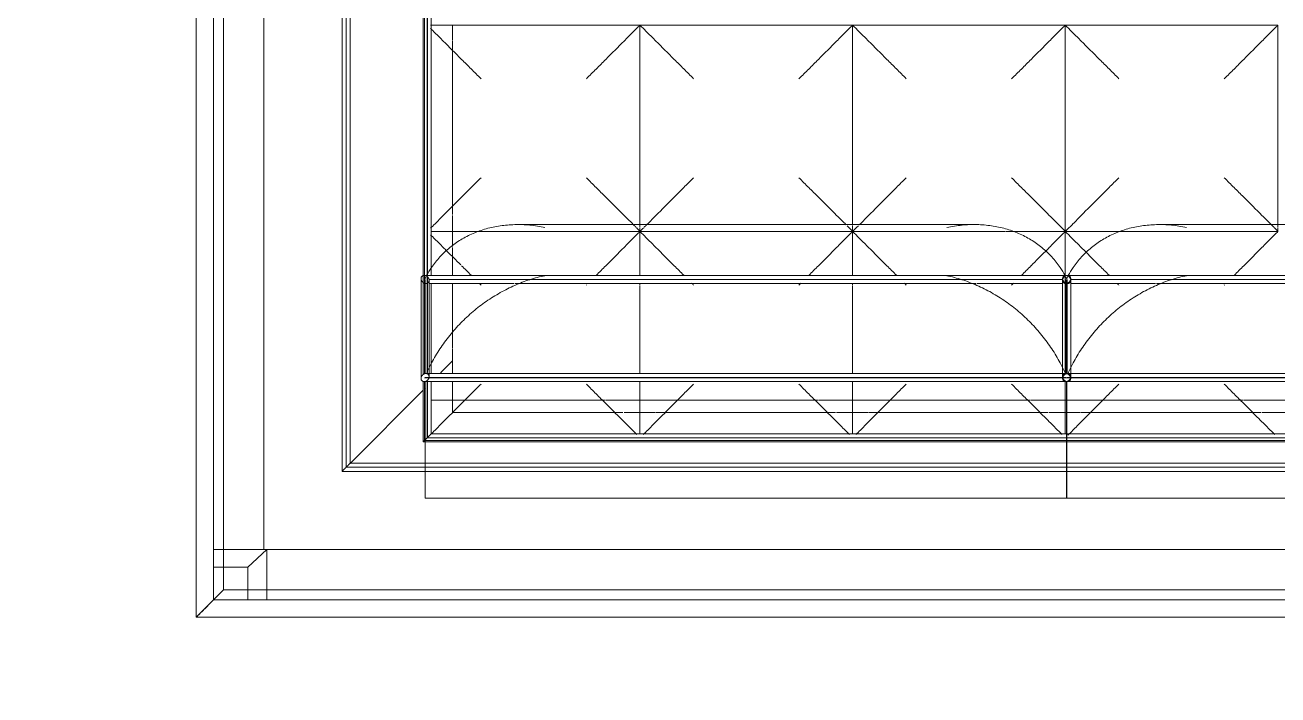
# Model space of a CAD drawing. Header units: inches. Extents: x -2349 to 1043, y -456 to 2193.
# Drawn here: x 715.22 to 763.83, y 285.7 to 311.69 of the extents above; entities that cross this region are included whole.
import ezdxf

# ---------------------------------------------------------------- set-up
doc = ezdxf.new("R2010")
doc.units = ezdxf.units.IN
doc.header["$MEASUREMENT"] = 0
doc.linetypes.add('Dash 1_16_', pattern=[0.125, 0.0625, -0.0625])
doc.layers.add('A-DETL', color=90, linetype='Continuous', lineweight=9)
doc.layers.add('I-FURN', color=30, linetype='Continuous', lineweight=9)

# ---------------------------------------------------------------- blocks, each defined once
blk = doc.blocks.new('REVIT_SLU235C - REVIT_SLU235C-8105035-7TH FLOOR POWER _ SIGNAL')
at = {"layer": 'I-FURN'}
for p, q in [((-46.219, 21.408), (-46.219, -17.98)), ((-45.159, -16.92), (-45.159, 21.408)), ((-45.159, 21.408), (-45.159, -16.92)), ((-40.558, 21.438), (-40.558, -12.319)), ((-40.401, 21.408), (-40.401, -12.162)), ((-45.541, -17.302), (-45.541, 21.003)), ((-40.243, -12.004), (-40.243, 21.378)), ((-37.415, 21.155), (-37.415, -4.725)), ((-37.363, 21.102), (-37.363, -4.95)), ((-37.259, 20.997), (-37.259, -4.721)), ((-37.25, -4.715), (-37.25, 20.989)), ((-37.1, -4.496), (-37.1, 20.84)), ((-45.541, 19.055), (-45.541, -15.353)), ((-43.593, -15.353), (-43.593, 19.055)), ((-43.593, 19.055), (-43.593, -15.353)), ((-37.25, -3.009), (-37.25, 4.992)), ((-37.121, 4.992), (-29, 4.992)), ((-36.274, 4.401), (-36.274, 4.992)), ((-36.274, 4.992), (-36.274, 4.401)), ((-29, 4.992), (-29, -2.747)), ((-29, -2.747), (-29, 4.992)), ((-29, 4.992), (-20.75, 4.992)), ((-20.75, 4.992), (-20.75, -2.747)), ((-20.75, -2.747), (-20.75, 4.992)), ((-20.75, 4.992), (-12.5, 4.992)), ((-12.5, 4.992), (-12.5, -3.009)), ((-12.5, -3.009), (-12.5, 4.992)), ((-12.5, 4.992), (-4.25, 4.992)), ((-4.25, 4.992), (-4.25, -2.747)), ((-36.274, -2.349), (-36.274, 4.372)), ((-36.274, 4.372), (-36.274, -2.349)), ((-36.274, -3.009), (-36.274, -2.389)), ((-36.274, -2.389), (-36.274, -3.009)), ((-16.038, -2.746), (-33.747, -2.746)), ((-29, -2.747), (-29, -2.833)), ((-29, -2.833), (-29, -2.747)), ((-29, -2.857), (-29, -3.009)), ((-29, -3.009), (-29, -2.857)), ((-20.75, -2.779), (-20.75, -3.009)), ((-20.75, -3.009), (-20.75, -2.779)), ((8.855, -2.746), (-8.855, -2.746)), ((-4.25, -2.747), (-4.25, -2.834)), ((-4.25, -2.857), (-4.25, -3.009)), ((-37.25, -4.715), (-37.25, -3.014)), ((-35.196, -3.009), (-37.109, -3.009)), ((-37.109, -3.014), (-35.207, -3.014)), ((-36.274, -3.6), (-36.274, -3.014)), ((-36.274, -3.014), (-36.274, -3.6)), ((-35.207, -3.014), (-29, -3.014)), ((-29, -3.009), (-35.196, -3.009)), ((-20.75, -3.009), (-29, -3.009)), ((-29, -3.014), (-29, -4.721)), ((-20.75, -3.014), (-29, -3.014)), ((-29, -3.014), (-29, -4.721)), ((-14.821, -3.009), (-20.75, -3.009)), ((-20.75, -4.726), (-20.75, -3.014)), ((-20.75, -3.014), (-14.821, -3.014)), ((-20.75, -4.726), (-20.75, -3.014)), ((-14.589, -3.009), (-14.794, -3.009)), ((-14.793, -3.014), (-14.578, -3.014)), ((-12.5, -3.009), (-14.589, -3.009)), ((-14.578, -3.014), (-12.5, -3.014)), ((-10.303, -3.009), (-12.5, -3.009)), ((-12.5, -4.72), (-12.5, -3.014)), ((-12.5, -3.014), (-10.314, -3.014)), ((-12.5, -3.014), (-12.5, -4.72)), ((-10.314, -3.014), (-4.25, -3.014)), ((-4.25, -3.009), (-10.303, -3.009)), ((-36.274, -4.721), (-36.274, -3.634)), ((-36.274, -3.634), (-36.274, -4.721)), ((-37.496, -4.842), (-37.496, -8.713)), ((-37.415, -4.725), (-37.415, -8.564)), ((-37.229, -4.718), (-37.371, -4.718)), ((-37.259, -4.758), (-37.259, -4.875)), ((-37.25, -4.875), (-37.25, -4.767)), ((-37.25, -4.875), (-37.25, -4.767)), ((-32.692, -4.718), (-37.229, -4.718)), ((-37.1, -4.721), (-37.1, -4.496)), ((-12.556, -4.718), (-32.686, -4.718)), ((-12.603, -4.842), (-12.603, -8.713)), ((-12.414, -4.718), (-12.556, -4.718)), ((-12.5, -4.875), (-12.5, -4.767)), ((-12.5, -4.767), (-12.5, -4.875)), ((-12.336, -4.718), (-12.478, -4.718)), ((-7.8, -4.718), (-12.336, -4.718)), ((-12.289, -8.713), (-12.289, -4.842)), ((12.336, -4.718), (-7.793, -4.718)), ((-37.363, -4.95), (-37.363, -8.535)), ((-37.356, -4.871), (-37.356, -8.533)), ((-37.338, -4.875), (-37.338, -8.527)), ((-37.338, -4.875), (-37.338, -8.165)), ((-37.259, -4.875), (-37.259, -8.5)), ((-37.25, -8.484), (-37.25, -4.875)), ((-37.25, -8.484), (-37.25, -4.875)), ((-37.186, -5.033), (-33.892, -5.033)), ((-12.6, -4.871), (-37.185, -4.871)), ((-12.6, -4.875), (-37.185, -4.875)), ((-37.181, -8.648), (-37.181, -4.908)), ((-37.1, -8.527), (-37.1, -5.025)), ((-36.274, -7.545), (-36.274, -5.024)), ((-36.274, -5.024), (-36.274, -7.545)), ((-33.856, -5.033), (-15.967, -5.033)), ((-29, -5.019), (-29, -5.083)), ((-29, -5.019), (-29, -5.083)), ((-29, -5.105), (-29, -8.527)), ((-29, -5.105), (-29, -8.527)), ((-20.75, -5.083), (-20.75, -5.025)), ((-20.75, -5.083), (-20.75, -5.025)), ((-20.75, -8.531), (-20.75, -5.105)), ((-20.75, -8.531), (-20.75, -5.105)), ((-15.929, -5.033), (-12.598, -5.033)), ((-12.604, -4.908), (-12.604, -8.648)), ((-12.5, -8.526), (-12.5, -4.875)), ((-12.5, -4.875), (-12.5, -8.526)), ((-12.464, -8.525), (-12.464, -4.871)), ((-12.447, -8.527), (-12.447, -4.875)), ((-12.447, -8.527), (-12.447, -4.875)), ((-12.446, -4.875), (-12.446, -8.527)), ((-12.446, -4.875), (-12.446, -8.527)), ((-12.429, -8.525), (-12.429, -4.871)), ((-12.293, -4.871), (-11.597, -4.871)), ((-12.293, -5.033), (-9, -5.033)), ((-11.597, -4.875), (-12.292, -4.875)), ((-12.288, -8.648), (-12.288, -4.908)), ((-11.593, -4.871), (12.293, -4.871)), ((12.292, -4.875), (-11.592, -4.875)), ((-8.963, -5.033), (8.926, -5.033)), ((-36.274, -8.268), (-36.274, -7.566)), ((-36.274, -7.566), (-36.274, -8.527)), ((-37.338, -8.165), (-37.338, -8.527)), ((-37.356, -8.685), (-12.599, -8.685)), ((-37.338, -8.681), (-12.599, -8.681)), ((-12.48, -8.523), (-37.305, -8.523)), ((-36.274, -8.522), (-36.274, -8.269)), ((-12.599, -8.681), (-12.462, -8.681)), ((-12.599, -8.685), (-12.429, -8.685)), ((-12.293, -8.685), (-12.464, -8.685)), ((-12.431, -8.681), (-12.294, -8.681)), ((12.413, -8.523), (-12.413, -8.523)), ((-12.294, -8.681), (12.294, -8.681)), ((12.293, -8.685), (-12.293, -8.685)), ((-40.249, -12.009), (-37.41, -9.171)), ((-37.415, -8.831), (-37.415, -9.799)), ((-37.371, -8.838), (-12.414, -8.838)), ((-37.363, -8.83), (-37.363, -10.112)), ((-37.338, -8.83), (-37.338, -13.366)), ((-37.338, -8.83), (-37.338, -9.56)), ((-37.259, -8.83), (-37.259, -9.078)), ((-37.259, -9.078), (-37.259, -9.16)), ((-37.259, -9.16), (-37.259, -11.022)), ((-37.25, -9.737), (-37.25, -8.83)), ((-37.25, -9.737), (-37.25, -8.83)), ((-37.1, -9.799), (-37.1, -8.83)), ((-36.274, -8.937), (-36.274, -8.83)), ((-36.274, -8.83), (-36.274, -9.737)), ((-36.274, -9.076), (-36.274, -8.939)), ((-36.274, -9.158), (-36.274, -9.078)), ((-36.274, -10.039), (-36.274, -9.16)), ((-29, -8.825), (-29, -9.737)), ((-29, -8.825), (-29, -9.737)), ((-20.75, -9.737), (-20.75, -8.831)), ((-20.75, -9.737), (-20.75, -8.831)), ((-12.5, -9.737), (-12.5, -8.831)), ((-12.5, -8.831), (-12.5, -9.737)), ((-12.478, -8.838), (12.478, -8.838)), ((-12.447, -9.56), (-12.447, -8.831)), ((-12.447, -8.831), (-12.447, -13.366)), ((-12.446, -8.831), (-12.446, -13.366)), ((-12.446, -8.831), (-12.446, -9.56)), ((-37.338, -9.623), (-37.338, -9.56)), ((-37.338, -9.56), (-37.327, -9.56)), ((-37.338, -11.267), (-37.338, -9.623)), ((-37.106, -9.56), (-36.289, -9.56)), ((-36.274, -9.56), (-35.937, -9.56)), ((-35.922, -9.56), (-30.349, -9.56)), ((-30.328, -9.56), (-27.687, -9.56)), ((-27.672, -9.56), (-22.099, -9.56)), ((-22.078, -9.56), (-19.437, -9.56)), ((-19.422, -9.56), (-13.849, -9.56)), ((-13.828, -9.56), (-12.447, -9.56)), ((-12.447, -9.56), (-12.447, -11.267)), ((-12.446, -11.267), (-12.446, -9.56)), ((-12.446, -9.56), (-11.187, -9.56)), ((-11.172, -9.56), (-5.599, -9.56)), ((-5.578, -9.56), (-2.937, -9.56)), ((-37.415, -9.799), (-37.415, -11.18)), ((-37.363, -10.112), (-37.363, -11.127)), ((-37.25, -11.015), (-37.25, -9.737)), ((-37.25, -11.015), (-37.25, -9.737)), ((-37.1, -10.865), (-37.1, -9.799)), ((-36.274, -9.737), (-36.274, -10.039)), ((-36.274, -10.039), (-29.662, -10.039)), ((-36.274, -10.039), (-29.662, -10.039)), ((-29.62, -10.039), (-28.41, -10.039)), ((-29.62, -10.039), (-28.41, -10.039)), ((-29, -9.737), (-29, -10.87)), ((-29, -9.737), (-29, -10.87)), ((-28.38, -10.039), (-21.412, -10.039)), ((-28.38, -10.039), (-21.412, -10.039)), ((-21.37, -10.039), (-20.16, -10.039)), ((-21.37, -10.039), (-20.16, -10.039)), ((-20.75, -10.87), (-20.75, -9.737)), ((-20.75, -10.87), (-20.75, -9.737)), ((-20.13, -10.039), (-13.162, -10.039)), ((-20.13, -10.039), (-13.162, -10.039)), ((-13.12, -10.039), (-12.447, -10.039)), ((-13.12, -10.039), (-12.447, -10.039)), ((-12.5, -10.87), (-12.5, -9.737)), ((-12.5, -9.737), (-12.5, -10.87)), ((-12.446, -10.039), (-11.91, -10.039)), ((-12.446, -10.039), (-11.91, -10.039)), ((-11.88, -10.039), (-4.912, -10.039)), ((-11.88, -10.039), (-4.912, -10.039)), ((-4.87, -10.039), (-3.66, -10.039)), ((-4.87, -10.039), (-3.66, -10.039)), ((-37.363, -11.127), (-37.327, -11.127)), ((-37.327, -11.127), (-12.447, -11.127)), ((-37.258, -11.023), (-12.447, -11.023)), ((-29, -11.015), (-37.25, -11.015)), ((-12.447, -11.015), (-37.25, -11.015)), ((-12.447, -10.865), (-37.1, -10.865)), ((-20.75, -11.015), (-29, -11.015)), ((-12.5, -11.015), (-20.75, -11.015)), ((-12.447, -11.015), (-12.5, -11.015)), ((12.446, -10.865), (-12.446, -10.865)), ((-4.25, -11.015), (-12.446, -11.015)), ((12.446, -11.015), (-12.446, -11.015)), ((-12.446, -11.023), (12.446, -11.023)), ((-12.446, -11.127), (12.446, -11.127)), ((-37.415, -11.18), (-37.338, -11.18)), ((-37.338, -12.009), (-37.338, -11.267)), ((-37.327, -11.18), (-12.447, -11.18)), ((-12.447, -11.267), (-12.447, -12.009)), ((-12.446, -11.18), (12.446, -11.18)), ((-12.446, -12.009), (-12.446, -11.267)), ((-37.338, -12.004), (-40.243, -12.004)), ((-12.447, -12.004), (-37.327, -12.004)), ((12.446, -12.004), (-12.446, -12.004)), ((-40.558, -12.319), (-37.338, -12.319)), ((-37.338, -12.162), (-40.401, -12.162)), ((-37.338, -13.366), (-37.338, -12.245)), ((-12.447, -12.162), (-37.327, -12.162)), ((-37.327, -12.319), (-12.447, -12.319)), ((-12.447, -12.245), (-12.447, -13.366)), ((12.446, -12.162), (-12.446, -12.162)), ((-12.446, -13.366), (-12.446, -12.245)), ((-12.446, -12.319), (12.446, -12.319)), ((-12.447, -13.366), (-37.338, -13.366)), ((12.446, -13.366), (-12.446, -13.366)), ((-45.541, -15.353), (-45.541, -16.036)), ((-45.187, -15.353), (-45.541, -15.353)), ((-43.593, -15.353), (-45.159, -15.353)), ((-43.473, -15.353), (-44.215, -16.036)), ((43.451, -15.353), (-43.593, -15.353)), ((-43.473, -15.353), (-43.593, -15.353)), ((-43.473, -16.92), (-43.473, -15.353)), ((-43.473, -15.353), (43.331, -15.353)), ((-45.541, -16.036), (-45.541, -17.302)), ((-45.541, -16.036), (-45.175, -16.036)), ((-45.159, -16.036), (-44.275, -16.036)), ((-44.275, -16.036), (-44.215, -16.036)), ((-44.215, -16.036), (-44.215, -16.92)), ((45.017, -16.92), (-45.159, -16.92)), ((-45.159, -16.92), (45.017, -16.92)), ((-44.215, -16.927), (-44.215, -17.273)), ((-43.473, -17.302), (-43.473, -16.932)), ((-45.541, -17.302), (-44.215, -17.302)), ((-45.541, -17.302), (45.4, -17.302)), ((-44.215, -17.302), (-43.473, -17.302)), ((-43.473, -17.302), (43.331, -17.302)), ((-46.219, -17.98), (46.077, -17.98))]:
    blk.add_line(p, q, dxfattribs=at)
for points, knots in [([(-35.168, 2.911), (-35.295, 3.04), (-35.549, 3.295), (-36.049, 3.788), (-36.526, 4.27), (-36.913, 4.652), (-37.072, 4.812), (-37.13, 4.87)], [0, 0, 0, 0, 0.1666667, 0.3333333, 0.6666667, 0.8333333, 0.9303545, 0.9303545, 0.9303545, 0.9303545]), ([(-31.081, 2.911), (-30.952, 3.037), (-30.697, 3.291), (-30.204, 3.791), (-29.722, 4.268), (-29.296, 4.7), (-29.096, 4.898), (-29, 4.992)], [0, 0, 0, 0, 0.166667, 0.333333, 0.666667, 0.833333, 1, 1, 1, 1]), ([(-26.918, 2.911), (-27.045, 3.04), (-27.299, 3.295), (-27.799, 3.788), (-28.276, 4.27), (-28.708, 4.696), (-28.906, 4.896), (-29, 4.992)], [0, 0, 0, 0, 0.166667, 0.333333, 0.666667, 0.833333, 1, 1, 1, 1]), ([(-22.831, 2.911), (-22.702, 3.037), (-22.447, 3.291), (-21.954, 3.791), (-21.472, 4.268), (-21.046, 4.7), (-20.846, 4.898), (-20.75, 4.992)], [0, 0, 0, 0, 0.166667, 0.333333, 0.666667, 0.833333, 1, 1, 1, 1]), ([(-18.668, 2.911), (-18.795, 3.04), (-19.049, 3.295), (-19.549, 3.788), (-20.026, 4.27), (-20.458, 4.696), (-20.656, 4.896), (-20.75, 4.992)], [0, 0, 0, 0, 0.166667, 0.333333, 0.666667, 0.833333, 1, 1, 1, 1]), ([(-14.581, 2.911), (-14.452, 3.037), (-14.197, 3.291), (-13.704, 3.791), (-13.222, 4.268), (-12.796, 4.7), (-12.596, 4.898), (-12.5, 4.992)], [0, 0, 0, 0, 0.166667, 0.333333, 0.666667, 0.833333, 1, 1, 1, 1]), ([(-10.418, 2.911), (-10.545, 3.04), (-10.799, 3.295), (-11.299, 3.788), (-11.776, 4.27), (-12.208, 4.696), (-12.406, 4.896), (-12.5, 4.992)], [0, 0, 0, 0, 0.166667, 0.333333, 0.666667, 0.833333, 1, 1, 1, 1]), ([(-6.331, 2.911), (-6.202, 3.037), (-5.947, 3.291), (-5.454, 3.791), (-4.972, 4.268), (-4.546, 4.7), (-4.346, 4.898), (-4.25, 4.992)], [0, 0, 0, 0, 0.166667, 0.333333, 0.666667, 0.833333, 1, 1, 1, 1]), ([(-37.128, -2.889), (-37.07, -2.832), (-36.91, -2.672), (-36.528, -2.285), (-36.046, -1.808), (-35.553, -1.308), (-35.298, -1.054), (-35.168, -0.927)], [-0.9303545, -0.9303545, -0.9303545, -0.9303545, -0.8333333, -0.6666667, -0.3333333, -0.1666667, 0, 0, 0, 0]), ([(-31.081, -0.927), (-30.955, -1.057), (-30.701, -1.312), (-30.201, -1.805), (-29.724, -2.287), (-29.383, -2.623), (-29.264, -2.742), (-29.249, -2.758)], [0, 0, 0, 0, 0.1666667, 0.3333333, 0.6666667, 0.8333333, 0.859117, 0.859117, 0.859117, 0.859117]), ([(-28.749, -2.76), (-28.733, -2.744), (-28.614, -2.626), (-28.278, -2.285), (-27.796, -1.808), (-27.303, -1.308), (-27.048, -1.054), (-26.918, -0.927)], [-0.859117, -0.859117, -0.859117, -0.859117, -0.8333333, -0.6666667, -0.3333333, -0.1666667, 0, 0, 0, 0]), ([(-22.831, -0.927), (-22.705, -1.057), (-22.451, -1.312), (-21.951, -1.805), (-21.474, -2.287), (-21.133, -2.623), (-21.014, -2.742), (-20.999, -2.758)], [0, 0, 0, 0, 0.1666667, 0.3333333, 0.6666667, 0.8333333, 0.859117, 0.859117, 0.859117, 0.859117]), ([(-20.499, -2.76), (-20.483, -2.744), (-20.364, -2.626), (-20.028, -2.285), (-19.546, -1.808), (-19.053, -1.308), (-18.798, -1.054), (-18.668, -0.927)], [-0.859117, -0.859117, -0.859117, -0.859117, -0.8333333, -0.6666667, -0.3333333, -0.1666667, 0, 0, 0, 0]), ([(-14.581, -0.927), (-14.455, -1.057), (-14.201, -1.312), (-13.701, -1.805), (-13.224, -2.287), (-12.792, -2.713), (-12.594, -2.913), (-12.5, -3.009)], [0, 0, 0, 0, 0.166667, 0.333333, 0.666667, 0.833333, 1, 1, 1, 1]), ([(-12.5, -3.009), (-12.404, -2.915), (-12.204, -2.717), (-11.778, -2.285), (-11.296, -1.808), (-10.803, -1.308), (-10.548, -1.054), (-10.418, -0.927)], [-1, -1, -1, -1, -0.833333, -0.666667, -0.333333, -0.166667, 0, 0, 0, 0]), ([(-6.331, -0.927), (-6.205, -1.057), (-5.951, -1.312), (-5.451, -1.805), (-4.974, -2.287), (-4.633, -2.623), (-4.514, -2.742), (-4.499, -2.758)], [0, 0, 0, 0, 0.1666667, 0.3333333, 0.6666667, 0.8333333, 0.859117, 0.859117, 0.859117, 0.859117]), ([(-32.686, -2.857), (-32.883, -2.815), (-33.276, -2.756), (-33.859, -2.736), (-34.331, -2.775), (-34.697, -2.84), (-34.965, -2.906), (-35.225, -2.989), (-35.477, -3.087), (-35.719, -3.201), (-35.952, -3.332), (-36.173, -3.477), (-36.453, -3.69), (-36.771, -3.991), (-37.064, -4.362), (-37.22, -4.617), (-37.279, -4.724)], [0, 0, 0, 0, 0.1, 0.2, 0.3, 0.35, 0.4, 0.45, 0.5, 0.55, 0.6, 0.65, 0.7, 0.8, 0.9, 0.9687186, 0.9687186, 0.9687186, 0.9687186]), ([(-12.507, -4.723), (-12.567, -4.616), (-12.724, -4.362), (-13.013, -3.991), (-13.397, -3.629), (-13.757, -3.375), (-14.065, -3.201), (-14.308, -3.087), (-14.561, -2.988), (-14.82, -2.906), (-15.087, -2.84), (-15.455, -2.775), (-15.928, -2.735), (-16.503, -2.757), (-16.899, -2.816), (-17.099, -2.857)], [-0.9687186, -0.9687186, -0.9687186, -0.9687186, -0.9, -0.8, -0.7, -0.6, -0.55, -0.5, -0.45, -0.4, -0.35, -0.3, -0.2, -0.1, 0, 0, 0, 0]), ([(-7.793, -2.857), (-7.99, -2.815), (-8.384, -2.756), (-8.966, -2.736), (-9.438, -2.775), (-9.805, -2.84), (-10.072, -2.906), (-10.333, -2.989), (-10.584, -3.087), (-10.827, -3.201), (-11.059, -3.332), (-11.28, -3.477), (-11.56, -3.69), (-11.878, -3.991), (-12.172, -4.362), (-12.328, -4.617), (-12.387, -4.724)], [0, 0, 0, 0, 0.1, 0.2, 0.3, 0.35, 0.4, 0.45, 0.5, 0.55, 0.6, 0.65, 0.7, 0.8, 0.9, 0.9687186, 0.9687186, 0.9687186, 0.9687186]), ([(-36.494, -3.769), (-36.54, -3.724), (-36.698, -3.565), (-36.914, -3.353), (-37.07, -3.195), (-37.127, -3.138)], [0.5998976, 0.5998976, 0.5998976, 0.5998976, 0.6666667, 0.8333333, 0.9303545, 0.9303545, 0.9303545, 0.9303545]), ([(-30.702, -4.718), (-30.701, -4.717), (-30.574, -4.591), (-30.204, -4.215), (-29.722, -3.738), (-29.296, -3.306), (-29.096, -3.107), (-29, -3.014)], [0.1655119, 0.1655119, 0.1655119, 0.1655119, 0.1666667, 0.3333333, 0.6666667, 0.8333333, 1, 1, 1, 1]), ([(-27.288, -4.723), (-27.291, -4.719), (-27.421, -4.591), (-27.799, -4.217), (-28.276, -3.736), (-28.708, -3.309), (-28.906, -3.11), (-29, -3.014)], [0.162329, 0.162329, 0.162329, 0.162329, 0.1666667, 0.3333333, 0.6666667, 0.8333333, 1, 1, 1, 1]), ([(-22.459, -4.725), (-22.456, -4.722), (-22.327, -4.593), (-21.954, -4.215), (-21.472, -3.738), (-21.046, -3.306), (-20.846, -3.107), (-20.75, -3.014)], [0.162329, 0.162329, 0.162329, 0.162329, 0.1666667, 0.3333333, 0.6666667, 0.8333333, 1, 1, 1, 1]), ([(-19.042, -4.719), (-19.044, -4.717), (-19.172, -4.589), (-19.549, -4.217), (-20.026, -3.736), (-20.458, -3.309), (-20.656, -3.11), (-20.75, -3.014)], [0.1639014, 0.1639014, 0.1639014, 0.1639014, 0.1666667, 0.3333333, 0.6666667, 0.8333333, 1, 1, 1, 1]), ([(-13.271, -3.785), (-13.22, -3.734), (-13.056, -3.57), (-12.796, -3.306), (-12.596, -3.107), (-12.5, -3.014)], [0.5924245, 0.5924245, 0.5924245, 0.5924245, 0.6666667, 0.8333333, 1, 1, 1, 1]), ([(-11.681, -3.832), (-11.749, -3.765), (-11.929, -3.584), (-12.208, -3.309), (-12.406, -3.11), (-12.5, -3.014)], [0.5696631, 0.5696631, 0.5696631, 0.5696631, 0.6666667, 0.8333333, 1, 1, 1, 1]), ([(-5.952, -4.718), (-5.951, -4.717), (-5.824, -4.591), (-5.454, -4.215), (-4.972, -3.738), (-4.546, -3.306), (-4.346, -3.107), (-4.25, -3.014)], [0.1655119, 0.1655119, 0.1655119, 0.1655119, 0.1666667, 0.3333333, 0.6666667, 0.8333333, 1, 1, 1, 1]), ([(-10.795, -4.715), (-10.796, -4.714), (-10.923, -4.588), (-11.227, -4.288), (-11.515, -3.999), (-11.679, -3.834)], [0.1655119, 0.1655119, 0.1655119, 0.1655119, 0.1666667, 0.3333333, 0.5696631, 0.5696631, 0.5696631, 0.5696631]), ([(-35.545, -4.715), (-35.546, -4.714), (-35.673, -4.588), (-35.799, -4.464), (-35.922, -4.342)], [0.1655119, 0.1655119, 0.1655119, 0.1655119, 0.1666667, 0.3333333, 0.3333333, 0.3333333, 0.3333333]), ([(-14.203, -4.719), (-14.201, -4.718), (-14.077, -4.593), (-13.955, -4.469), (-13.835, -4.349)], [0.1650816, 0.1650816, 0.1650816, 0.1650816, 0.1666667, 0.3301283, 0.3301283, 0.3301283, 0.3301283]), ([(-37.259, -4.758), (-37.262, -4.756), (-37.268, -4.751), (-37.278, -4.745), (-37.287, -4.74), (-37.297, -4.735), (-37.307, -4.73), (-37.318, -4.726), (-37.328, -4.723), (-37.338, -4.721), (-37.348, -4.719), (-37.359, -4.718), (-37.369, -4.717), (-37.379, -4.718), (-37.389, -4.719), (-37.398, -4.72), (-37.408, -4.722), (-37.417, -4.725), (-37.426, -4.729), (-37.437, -4.734), (-37.447, -4.741), (-37.457, -4.749), (-37.465, -4.757), (-37.475, -4.769), (-37.484, -4.786), (-37.493, -4.809), (-37.496, -4.829), (-37.496, -4.842)], [0.3333333, 0.3333333, 0.3333333, 0.3333333, 0.3541667, 0.375, 0.3958333, 0.4166667, 0.4375, 0.4583333, 0.4791667, 0.5, 0.5208333, 0.5416667, 0.5625, 0.5833333, 0.6041667, 0.625, 0.6458333, 0.6666667, 0.6875, 0.7083333, 0.75, 0.7708333, 0.7916667, 0.8333333, 0.875, 0.9166667, 1, 1, 1, 1]), ([(-37.496, -4.842), (-37.496, -4.856), (-37.493, -4.876), (-37.484, -4.904), (-37.475, -4.924), (-37.465, -4.94), (-37.457, -4.952), (-37.447, -4.964), (-37.434, -4.978), (-37.42, -4.99), (-37.408, -4.999), (-37.398, -5.005), (-37.389, -5.011), (-37.379, -5.015), (-37.369, -5.02), (-37.359, -5.024), (-37.348, -5.027), (-37.342, -5.028), (-37.338, -5.029)], [0, 0, 0, 0, 0.0833333, 0.125, 0.1666667, 0.2083333, 0.2291667, 0.25, 0.2916667, 0.3333333, 0.3541667, 0.375, 0.3958333, 0.4166667, 0.4375, 0.4583333, 0.4791667, 0.5, 0.5, 0.5, 0.5]), ([(-32.686, -4.728), (-32.886, -4.769), (-33.282, -4.873), (-33.857, -5.094), (-34.33, -5.33), (-34.698, -5.548), (-34.965, -5.725), (-35.224, -5.915), (-35.477, -6.119), (-35.72, -6.334), (-35.952, -6.561), (-36.172, -6.798), (-36.453, -7.127), (-36.772, -7.561), (-37.065, -8.059), (-37.224, -8.385), (-37.286, -8.522)], [0, 0, 0, 0, 0.1, 0.2, 0.3, 0.35, 0.4, 0.45, 0.5, 0.55, 0.6, 0.65, 0.7, 0.8, 0.9, 0.9717759, 0.9717759, 0.9717759, 0.9717759]), ([(-37.181, -4.908), (-37.181, -4.894), (-37.183, -4.874), (-37.192, -4.846), (-37.201, -4.826), (-37.211, -4.81), (-37.22, -4.798), (-37.229, -4.786), (-37.242, -4.772), (-37.253, -4.763), (-37.259, -4.758)], [0, 0, 0, 0, 0.0833333, 0.125, 0.1666667, 0.2083333, 0.2291667, 0.25, 0.2916667, 0.3333333, 0.3333333, 0.3333333, 0.3333333]), ([(-17.099, -4.728), (-16.902, -4.77), (-16.509, -4.874), (-15.926, -5.094), (-15.454, -5.33), (-15.088, -5.548), (-14.82, -5.725), (-14.56, -5.915), (-14.308, -6.119), (-14.066, -6.334), (-13.833, -6.561), (-13.612, -6.798), (-13.333, -7.127), (-13.014, -7.561), (-12.717, -8.059), (-12.559, -8.384), (-12.498, -8.522)], [0, 0, 0, 0, 0.1, 0.2, 0.3, 0.35, 0.4, 0.45, 0.5, 0.55, 0.6, 0.65, 0.7, 0.8, 0.9, 0.9717823, 0.9717823, 0.9717823, 0.9717823]), ([(-12.604, -4.908), (-12.604, -4.894), (-12.602, -4.874), (-12.593, -4.846), (-12.584, -4.826), (-12.574, -4.81), (-12.565, -4.798), (-12.556, -4.786), (-12.543, -4.772), (-12.532, -4.763), (-12.526, -4.758)], [0, 0, 0, 0, 0.0833333, 0.125, 0.1666667, 0.2083333, 0.2291667, 0.25, 0.2916667, 0.3333333, 0.3333333, 0.3333333, 0.3333333]), ([(-12.557, -4.743), (-12.559, -4.745), (-12.564, -4.749), (-12.573, -4.757), (-12.582, -4.769), (-12.592, -4.786), (-12.6, -4.809), (-12.603, -4.829), (-12.603, -4.842)], [0.75, 0.75, 0.75, 0.75, 0.7708333, 0.7916667, 0.8333333, 0.875, 0.9166667, 1, 1, 1, 1]), ([(-12.524, -4.725), (-12.527, -4.726), (-12.533, -4.729), (-12.544, -4.734), (-12.552, -4.739), (-12.557, -4.743)], [0.66666667, 0.66666667, 0.66666667, 0.66666667, 0.6875, 0.70833333, 0.75, 0.75, 0.75, 0.75]), ([(-12.446, -4.721), (-12.449, -4.72), (-12.456, -4.719), (-12.466, -4.718), (-12.474, -4.718), (-12.478, -4.718), (-12.478, -4.718)], [0.5, 0.5, 0.5, 0.5, 0.52083333, 0.54166667, 0.5625, 0.56666667, 0.56666667, 0.56666667, 0.56666667]), ([(-12.447, -4.721), (-12.443, -4.72), (-12.437, -4.719), (-12.426, -4.718), (-12.419, -4.718), (-12.415, -4.718), (-12.414, -4.718)], [0.5, 0.5, 0.5, 0.5, 0.52083333, 0.54166667, 0.5625, 0.56666667, 0.56666667, 0.56666667, 0.56666667]), ([(-7.793, -4.728), (-7.993, -4.769), (-8.389, -4.873), (-8.965, -5.094), (-9.438, -5.33), (-9.806, -5.548), (-10.072, -5.725), (-10.331, -5.915), (-10.584, -6.119), (-10.828, -6.334), (-11.059, -6.561), (-11.279, -6.798), (-11.56, -7.127), (-11.879, -7.561), (-12.172, -8.059), (-12.331, -8.385), (-12.393, -8.522)], [0, 0, 0, 0, 0.1, 0.2, 0.3, 0.35, 0.4, 0.45, 0.5, 0.55, 0.6, 0.65, 0.7, 0.8, 0.9, 0.9717759, 0.9717759, 0.9717759, 0.9717759]), ([(-12.368, -4.725), (-12.365, -4.726), (-12.359, -4.729), (-12.348, -4.734), (-12.338, -4.741), (-12.328, -4.749), (-12.32, -4.757), (-12.31, -4.769), (-12.301, -4.786), (-12.292, -4.809), (-12.289, -4.829), (-12.289, -4.842)], [0.6666667, 0.6666667, 0.6666667, 0.6666667, 0.6875, 0.7083333, 0.75, 0.7708333, 0.7916667, 0.8333333, 0.875, 0.9166667, 1, 1, 1, 1]), ([(-12.288, -4.908), (-12.288, -4.894), (-12.291, -4.874), (-12.3, -4.846), (-12.309, -4.826), (-12.318, -4.81), (-12.327, -4.798), (-12.337, -4.786), (-12.349, -4.772), (-12.361, -4.763), (-12.367, -4.758)], [0, 0, 0, 0, 0.0833333, 0.125, 0.1666667, 0.2083333, 0.2291667, 0.25, 0.2916667, 0.3333333, 0.3333333, 0.3333333, 0.3333333]), ([(-37.338, -5.029), (-37.335, -5.03), (-37.328, -5.031), (-37.318, -5.032), (-37.31, -5.033), (-37.306, -5.033), (-37.305, -5.033)], [0.5, 0.5, 0.5, 0.5, 0.52083333, 0.54166667, 0.5625, 0.56666667, 0.56666667, 0.56666667, 0.56666667]), ([(-37.305, -5.033), (-37.303, -5.033), (-37.297, -5.032), (-37.287, -5.032), (-37.278, -5.03), (-37.268, -5.028), (-37.259, -5.025), (-37.251, -5.021), (-37.239, -5.016), (-37.229, -5.009), (-37.22, -5.001), (-37.211, -4.993), (-37.201, -4.981), (-37.192, -4.965), (-37.183, -4.941), (-37.181, -4.921), (-37.181, -4.908)], [0.5666667, 0.5666667, 0.5666667, 0.5666667, 0.5833333, 0.6041667, 0.625, 0.6458333, 0.6666667, 0.6875, 0.7083333, 0.75, 0.7708333, 0.7916667, 0.8333333, 0.875, 0.9166667, 1, 1, 1, 1]), ([(-12.526, -5.025), (-12.529, -5.024), (-12.534, -5.021), (-12.546, -5.016), (-12.556, -5.009), (-12.565, -5.001), (-12.574, -4.993), (-12.584, -4.981), (-12.593, -4.965), (-12.602, -4.941), (-12.604, -4.921), (-12.604, -4.908)], [0.6666667, 0.6666667, 0.6666667, 0.6666667, 0.6875, 0.7083333, 0.75, 0.7708333, 0.7916667, 0.8333333, 0.875, 0.9166667, 1, 1, 1, 1]), ([(-12.582, -4.924), (-12.579, -4.93), (-12.573, -4.94), (-12.564, -4.952), (-12.559, -4.958), (-12.557, -4.961)], [0.16666667, 0.16666667, 0.16666667, 0.16666667, 0.20833333, 0.22916667, 0.25, 0.25, 0.25, 0.25]), ([(-12.48, -5.033), (-12.482, -5.033), (-12.488, -5.032), (-12.497, -5.032), (-12.507, -5.03), (-12.517, -5.028), (-12.523, -5.026), (-12.526, -5.025)], [0.5666667, 0.5666667, 0.5666667, 0.5666667, 0.5833333, 0.6041667, 0.625, 0.6458333, 0.6666667, 0.6666667, 0.6666667, 0.6666667]), ([(-12.447, -5.029), (-12.45, -5.03), (-12.457, -5.031), (-12.467, -5.032), (-12.475, -5.033), (-12.479, -5.033), (-12.48, -5.033)], [0.5, 0.5, 0.5, 0.5, 0.52083333, 0.54166667, 0.5625, 0.56666667, 0.56666667, 0.56666667, 0.56666667]), ([(-12.295, -4.883), (-12.297, -4.89), (-12.301, -4.904), (-12.31, -4.924), (-12.32, -4.94), (-12.328, -4.952), (-12.338, -4.964), (-12.351, -4.978), (-12.365, -4.99), (-12.377, -4.999), (-12.387, -5.005), (-12.396, -5.01), (-12.406, -5.015), (-12.416, -5.02), (-12.426, -5.024), (-12.437, -5.027), (-12.443, -5.028), (-12.447, -5.029)], [0.0833333, 0.0833333, 0.0833333, 0.0833333, 0.125, 0.1666667, 0.2083333, 0.2291667, 0.25, 0.2916667, 0.3333333, 0.3541667, 0.375, 0.3958333, 0.4166667, 0.4375, 0.4583333, 0.4791667, 0.5, 0.5, 0.5, 0.5]), ([(-12.446, -5.029), (-12.442, -5.03), (-12.435, -5.031), (-12.425, -5.032), (-12.418, -5.033), (-12.414, -5.033), (-12.413, -5.033)], [0.5, 0.5, 0.5, 0.5, 0.52083333, 0.54166667, 0.5625, 0.56666667, 0.56666667, 0.56666667, 0.56666667]), ([(-12.413, -5.033), (-12.41, -5.033), (-12.404, -5.032), (-12.395, -5.032), (-12.385, -5.03), (-12.376, -5.028), (-12.37, -5.026), (-12.367, -5.025)], [0.5666667, 0.5666667, 0.5666667, 0.5666667, 0.5833333, 0.6041667, 0.625, 0.6458333, 0.6666667, 0.6666667, 0.6666667, 0.6666667]), ([(-12.367, -5.025), (-12.364, -5.024), (-12.358, -5.021), (-12.347, -5.016), (-12.337, -5.009), (-12.327, -5.001), (-12.318, -4.993), (-12.313, -4.986), (-12.309, -4.98)], [0.6666667, 0.6666667, 0.6666667, 0.6666667, 0.6875, 0.7083333, 0.75, 0.7708333, 0.7916667, 0.8333333, 0.8333333, 0.8333333, 0.8333333]), ([(-12.309, -4.98), (-12.306, -4.975), (-12.3, -4.965), (-12.291, -4.941), (-12.288, -4.921), (-12.288, -4.908)], [0.8333333, 0.8333333, 0.8333333, 0.8333333, 0.875, 0.9166667, 1, 1, 1, 1]), ([(-36.763, -8.524), (-36.723, -8.484), (-36.639, -8.4), (-36.477, -8.238), (-36.353, -8.115), (-36.275, -8.036)], [0.6666667, 0.6666667, 0.6666667, 0.6666667, 0.75, 0.8333333, 0.9783763, 0.9783763, 0.9783763, 0.9783763]), ([(-37.496, -8.713), (-37.496, -8.7), (-37.493, -8.679), (-37.484, -8.652), (-37.475, -8.632), (-37.465, -8.616), (-37.457, -8.604), (-37.447, -8.592), (-37.437, -8.581), (-37.426, -8.571), (-37.417, -8.564), (-37.408, -8.557), (-37.398, -8.551), (-37.389, -8.545), (-37.379, -8.54), (-37.369, -8.536), (-37.359, -8.532), (-37.348, -8.529), (-37.338, -8.527), (-37.328, -8.525), (-37.318, -8.524), (-37.307, -8.523), (-37.301, -8.523), (-37.297, -8.523)], [-1, -1, -1, -1, -0.9166667, -0.875, -0.8333333, -0.7916667, -0.7708333, -0.75, -0.7083333, -0.6875, -0.6666667, -0.6458333, -0.625, -0.6041667, -0.5833333, -0.5625, -0.5416667, -0.5208333, -0.5, -0.4791667, -0.4583333, -0.4375, -0.4166667, -0.4166667, -0.4166667, -0.4166667]), ([(-37.371, -8.838), (-37.374, -8.838), (-37.38, -8.838), (-37.389, -8.837), (-37.398, -8.836), (-37.408, -8.833), (-37.417, -8.831), (-37.426, -8.827), (-37.437, -8.822), (-37.447, -8.815), (-37.457, -8.807), (-37.465, -8.798), (-37.475, -8.786), (-37.484, -8.77), (-37.493, -8.747), (-37.496, -8.727), (-37.496, -8.713)], [-0.4333333, -0.4333333, -0.4333333, -0.4333333, -0.4166667, -0.3958333, -0.375, -0.3541667, -0.3333333, -0.3125, -0.2916667, -0.25, -0.2291667, -0.2083333, -0.1666667, -0.125, -0.0833333, 0, 0, 0, 0]), ([(-37.259, -8.531), (-37.256, -8.532), (-37.251, -8.534), (-37.239, -8.54), (-37.232, -8.545), (-37.227, -8.549)], [-0.33333333, -0.33333333, -0.33333333, -0.33333333, -0.3125, -0.29166667, -0.25, -0.25, -0.25, -0.25]), ([(-37.227, -8.549), (-37.224, -8.551), (-37.22, -8.554), (-37.211, -8.563), (-37.205, -8.57), (-37.202, -8.575)], [-0.25, -0.25, -0.25, -0.25, -0.22916667, -0.20833333, -0.16666667, -0.16666667, -0.16666667, -0.16666667]), ([(-37.202, -8.729), (-37.205, -8.736), (-37.211, -8.746), (-37.22, -8.758), (-37.224, -8.764), (-37.227, -8.766)], [-0.83333333, -0.83333333, -0.83333333, -0.83333333, -0.79166667, -0.77083333, -0.75, -0.75, -0.75, -0.75]), ([(-12.604, -8.648), (-12.604, -8.635), (-12.602, -8.615), (-12.593, -8.591), (-12.587, -8.58), (-12.583, -8.575)], [0, 0, 0, 0, 0.0833333, 0.125, 0.1666667, 0.1666667, 0.1666667, 0.1666667]), ([(-12.603, -8.713), (-12.603, -8.7), (-12.6, -8.679), (-12.591, -8.652), (-12.582, -8.632), (-12.573, -8.616), (-12.564, -8.604), (-12.555, -8.592), (-12.544, -8.581), (-12.533, -8.571), (-12.524, -8.564), (-12.515, -8.557), (-12.506, -8.551), (-12.496, -8.545), (-12.486, -8.54), (-12.476, -8.536), (-12.466, -8.532), (-12.456, -8.529), (-12.446, -8.527), (-12.435, -8.525), (-12.425, -8.524), (-12.415, -8.523), (-12.408, -8.523), (-12.405, -8.523)], [-1, -1, -1, -1, -0.9166667, -0.875, -0.8333333, -0.7916667, -0.7708333, -0.75, -0.7083333, -0.6875, -0.6666667, -0.6458333, -0.625, -0.6041667, -0.5833333, -0.5625, -0.5416667, -0.5208333, -0.5, -0.4791667, -0.4583333, -0.4375, -0.4166667, -0.4166667, -0.4166667, -0.4166667]), ([(-12.478, -8.838), (-12.481, -8.838), (-12.487, -8.838), (-12.496, -8.837), (-12.506, -8.836), (-12.515, -8.833), (-12.524, -8.831), (-12.533, -8.827), (-12.544, -8.822), (-12.555, -8.815), (-12.564, -8.807), (-12.573, -8.798), (-12.582, -8.786), (-12.591, -8.77), (-12.6, -8.747), (-12.603, -8.727), (-12.603, -8.713)], [-0.4333333, -0.4333333, -0.4333333, -0.4333333, -0.4166667, -0.3958333, -0.375, -0.3541667, -0.3333333, -0.3125, -0.2916667, -0.25, -0.2291667, -0.2083333, -0.1666667, -0.125, -0.0833333, 0, 0, 0, 0]), ([(-12.583, -8.575), (-12.58, -8.57), (-12.574, -8.563), (-12.565, -8.554), (-12.556, -8.547), (-12.543, -8.538), (-12.532, -8.533), (-12.526, -8.531)], [0.1666667, 0.1666667, 0.1666667, 0.1666667, 0.2083333, 0.2291667, 0.25, 0.2916667, 0.3333333, 0.3333333, 0.3333333, 0.3333333]), ([(-12.558, -8.766), (-12.561, -8.764), (-12.565, -8.758), (-12.574, -8.746), (-12.58, -8.736), (-12.583, -8.729)], [0.75, 0.75, 0.75, 0.75, 0.77083333, 0.79166667, 0.83333333, 0.83333333, 0.83333333, 0.83333333]), ([(-12.488, -8.523), (-12.484, -8.523), (-12.478, -8.523), (-12.467, -8.524), (-12.457, -8.525), (-12.447, -8.527), (-12.437, -8.529), (-12.426, -8.532), (-12.416, -8.536), (-12.406, -8.54), (-12.396, -8.545), (-12.387, -8.551), (-12.377, -8.557), (-12.368, -8.564), (-12.359, -8.571), (-12.348, -8.581), (-12.338, -8.592), (-12.328, -8.604), (-12.32, -8.616), (-12.31, -8.632), (-12.301, -8.652), (-12.292, -8.679), (-12.289, -8.7), (-12.289, -8.713)], [0.4166667, 0.4166667, 0.4166667, 0.4166667, 0.4375, 0.4583333, 0.4791667, 0.5, 0.5208333, 0.5416667, 0.5625, 0.5833333, 0.6041667, 0.625, 0.6458333, 0.6666667, 0.6875, 0.7083333, 0.75, 0.7708333, 0.7916667, 0.8333333, 0.875, 0.9166667, 1, 1, 1, 1]), ([(-12.293, -8.689), (-12.295, -8.696), (-12.3, -8.71), (-12.309, -8.73), (-12.318, -8.746), (-12.327, -8.758), (-12.336, -8.77), (-12.347, -8.781), (-12.358, -8.791), (-12.367, -8.798), (-12.376, -8.804), (-12.385, -8.811), (-12.395, -8.816), (-12.405, -8.821), (-12.415, -8.826), (-12.425, -8.829), (-12.435, -8.832), (-12.442, -8.834), (-12.446, -8.835)], [-0.9166667, -0.9166667, -0.9166667, -0.9166667, -0.875, -0.8333333, -0.7916667, -0.7708333, -0.75, -0.7083333, -0.6875, -0.6666667, -0.6458333, -0.625, -0.6041667, -0.5833333, -0.5625, -0.5416667, -0.5208333, -0.5, -0.5, -0.5, -0.5]), ([(-12.289, -8.713), (-12.289, -8.727), (-12.292, -8.747), (-12.301, -8.77), (-12.31, -8.786), (-12.32, -8.798), (-12.328, -8.807), (-12.338, -8.815), (-12.351, -8.823), (-12.365, -8.83), (-12.377, -8.833), (-12.387, -8.836), (-12.396, -8.837), (-12.405, -8.838), (-12.411, -8.838), (-12.414, -8.838)], [0, 0, 0, 0, 0.0833333, 0.125, 0.1666667, 0.2083333, 0.2291667, 0.25, 0.2916667, 0.3333333, 0.3541667, 0.375, 0.3958333, 0.4166667, 0.4333333, 0.4333333, 0.4333333, 0.4333333]), ([(-12.367, -8.531), (-12.364, -8.532), (-12.358, -8.534), (-12.347, -8.54), (-12.336, -8.547), (-12.327, -8.554), (-12.318, -8.563), (-12.309, -8.575), (-12.3, -8.591), (-12.291, -8.615), (-12.288, -8.635), (-12.288, -8.648)], [-0.3333333, -0.3333333, -0.3333333, -0.3333333, -0.3125, -0.2916667, -0.25, -0.2291667, -0.2083333, -0.1666667, -0.125, -0.0833333, 0, 0, 0, 0]), ([(-37.338, -8.835), (-37.342, -8.835), (-37.348, -8.837), (-37.359, -8.838), (-37.366, -8.838), (-37.37, -8.838), (-37.371, -8.838)], [-0.5, -0.5, -0.5, -0.5, -0.47916667, -0.45833333, -0.4375, -0.43333333, -0.43333333, -0.43333333, -0.43333333]), ([(-37.227, -8.766), (-37.232, -8.772), (-37.239, -8.781), (-37.251, -8.791), (-37.256, -8.795), (-37.259, -8.798)], [-0.75, -0.75, -0.75, -0.75, -0.70833333, -0.6875, -0.66666667, -0.66666667, -0.66666667, -0.66666667]), ([(-36.103, -9.868), (-36.043, -9.808), (-35.861, -9.626), (-35.553, -9.314), (-35.298, -9.06), (-35.168, -8.933)], [-0.4161594, -0.4161594, -0.4161594, -0.4161594, -0.3333333, -0.1666667, 0, 0, 0, 0]), ([(-31.081, -8.933), (-30.955, -9.063), (-30.701, -9.318), (-30.389, -9.626), (-30.206, -9.808), (-30.146, -9.868)], [0, 0, 0, 0, 0.1666667, 0.3333333, 0.4161594, 0.4161594, 0.4161594, 0.4161594]), ([(-27.853, -9.868), (-27.793, -9.808), (-27.611, -9.626), (-27.303, -9.314), (-27.048, -9.06), (-26.918, -8.933)], [-0.4161594, -0.4161594, -0.4161594, -0.4161594, -0.3333333, -0.1666667, 0, 0, 0, 0]), ([(-22.831, -8.933), (-22.705, -9.063), (-22.451, -9.318), (-22.139, -9.626), (-21.956, -9.808), (-21.896, -9.868)], [0, 0, 0, 0, 0.1666667, 0.3333333, 0.4161594, 0.4161594, 0.4161594, 0.4161594]), ([(-19.603, -9.868), (-19.543, -9.808), (-19.361, -9.626), (-19.053, -9.314), (-18.798, -9.06), (-18.668, -8.933)], [-0.4161594, -0.4161594, -0.4161594, -0.4161594, -0.3333333, -0.1666667, 0, 0, 0, 0]), ([(-14.581, -8.933), (-14.455, -9.063), (-14.201, -9.318), (-13.889, -9.626), (-13.706, -9.808), (-13.646, -9.868)], [0, 0, 0, 0, 0.1666667, 0.3333333, 0.4161594, 0.4161594, 0.4161594, 0.4161594]), ([(-12.526, -8.798), (-12.529, -8.795), (-12.534, -8.791), (-12.546, -8.781), (-12.553, -8.772), (-12.558, -8.766)], [0.66666667, 0.66666667, 0.66666667, 0.66666667, 0.6875, 0.70833333, 0.75, 0.75, 0.75, 0.75]), ([(-12.446, -8.835), (-12.449, -8.835), (-12.456, -8.837), (-12.466, -8.838), (-12.474, -8.838), (-12.478, -8.838), (-12.478, -8.838)], [-0.5, -0.5, -0.5, -0.5, -0.47916667, -0.45833333, -0.4375, -0.43333333, -0.43333333, -0.43333333, -0.43333333]), ([(-12.414, -8.838), (-12.415, -8.838), (-12.419, -8.838), (-12.426, -8.838), (-12.437, -8.837), (-12.443, -8.835), (-12.447, -8.835)], [0.43333333, 0.43333333, 0.43333333, 0.43333333, 0.4375, 0.45833333, 0.47916667, 0.5, 0.5, 0.5, 0.5]), ([(-11.353, -9.868), (-11.293, -9.808), (-11.111, -9.626), (-10.803, -9.314), (-10.548, -9.06), (-10.418, -8.933)], [-0.4161594, -0.4161594, -0.4161594, -0.4161594, -0.3333333, -0.1666667, 0, 0, 0, 0]), ([(-6.331, -8.933), (-6.205, -9.063), (-5.951, -9.318), (-5.639, -9.626), (-5.456, -9.808), (-5.396, -9.868)], [0, 0, 0, 0, 0.1666667, 0.3333333, 0.4161594, 0.4161594, 0.4161594, 0.4161594]), ([(-30.146, -9.868), (-29.964, -10.05), (-29.671, -10.345), (-29.335, -10.676), (-29.179, -10.833), (-29.122, -10.891)], [0.4161594, 0.4161594, 0.4161594, 0.4161594, 0.6666667, 0.8333333, 0.9303545, 0.9303545, 0.9303545, 0.9303545]), ([(-28.878, -10.894), (-28.82, -10.837), (-28.66, -10.677), (-28.331, -10.344), (-28.034, -10.05), (-27.853, -9.868)], [-0.9303545, -0.9303545, -0.9303545, -0.9303545, -0.8333333, -0.6666667, -0.4161594, -0.4161594, -0.4161594, -0.4161594]), ([(-21.896, -9.868), (-21.714, -10.05), (-21.421, -10.345), (-21.085, -10.676), (-20.929, -10.833), (-20.872, -10.891)], [0.4161594, 0.4161594, 0.4161594, 0.4161594, 0.6666667, 0.8333333, 0.9303545, 0.9303545, 0.9303545, 0.9303545]), ([(-20.628, -10.894), (-20.57, -10.837), (-20.41, -10.677), (-20.081, -10.344), (-19.784, -10.05), (-19.603, -9.868)], [-0.9303545, -0.9303545, -0.9303545, -0.9303545, -0.8333333, -0.6666667, -0.4161594, -0.4161594, -0.4161594, -0.4161594]), ([(-13.646, -9.868), (-13.464, -10.05), (-13.171, -10.345), (-12.835, -10.676), (-12.679, -10.833), (-12.622, -10.891)], [0.4161594, 0.4161594, 0.4161594, 0.4161594, 0.6666667, 0.8333333, 0.9303545, 0.9303545, 0.9303545, 0.9303545]), ([(-12.402, -10.919), (-12.337, -10.854), (-12.169, -10.686), (-11.831, -10.344), (-11.534, -10.05), (-11.353, -9.868)], [-0.944247, -0.944247, -0.944247, -0.944247, -0.8333333, -0.6666667, -0.4161594, -0.4161594, -0.4161594, -0.4161594]), ([(-5.396, -9.868), (-5.214, -10.05), (-4.921, -10.345), (-4.585, -10.676), (-4.429, -10.833), (-4.372, -10.891)], [0.4161594, 0.4161594, 0.4161594, 0.4161594, 0.6666667, 0.8333333, 0.9303545, 0.9303545, 0.9303545, 0.9303545]), ([(-37.128, -10.894), (-37.07, -10.837), (-36.91, -10.677), (-36.741, -10.507), (-36.63, -10.395)], [-0.9303545, -0.9303545, -0.9303545, -0.9303545, -0.8333333, -0.6666667, -0.6666667, -0.6666667, -0.6666667]), ([(-37.336, -11.101), (-37.339, -11.104), (-37.345, -11.11), (-37.356, -11.121), (-37.367, -11.131), (-37.376, -11.141), (-37.385, -11.15), (-37.394, -11.159), (-37.403, -11.168), (-37.412, -11.177), (-37.415, -11.18), (-37.415, -11.18)], [0.1666667, 0.1666667, 0.1666667, 0.1666667, 0.1875, 0.2083333, 0.25, 0.2708333, 0.2916667, 0.3333333, 0.375, 0.4166667, 0.5, 0.5, 0.5, 0.5]), ([(-37.415, -11.18), (-37.415, -11.18), (-37.412, -11.177), (-37.403, -11.168), (-37.394, -11.159), (-37.385, -11.15), (-37.376, -11.141), (-37.367, -11.131), (-37.354, -11.118), (-37.342, -11.107), (-37.336, -11.101)], [0.5, 0.5, 0.5, 0.5, 0.5833333, 0.625, 0.6666667, 0.7083333, 0.7291667, 0.75, 0.7916667, 0.8333333, 0.8333333, 0.8333333, 0.8333333]), ([(-37.258, -11.022), (-37.271, -11.036), (-37.292, -11.057), (-37.318, -11.083), (-37.33, -11.095), (-37.336, -11.101)], [0, 0, 0, 0, 0.0833333, 0.125, 0.1666667, 0.1666667, 0.1666667, 0.1666667]), ([(-37.336, -11.101), (-37.333, -11.098), (-37.327, -11.092), (-37.315, -11.079), (-37.292, -11.057), (-37.271, -11.036), (-37.258, -11.022)], [0.8333333, 0.8333333, 0.8333333, 0.8333333, 0.8541667, 0.875, 0.9166667, 1, 1, 1, 1]), ([(-37.258, -11.022), (-37.244, -11.008), (-37.223, -10.988), (-37.197, -10.962), (-37.182, -10.946), (-37.17, -10.935), (-37.159, -10.924), (-37.148, -10.913), (-37.139, -10.904), (-37.13, -10.895), (-37.125, -10.889), (-37.121, -10.886)], [0, 0, 0, 0, 0.0833333, 0.125, 0.1666667, 0.1875, 0.2083333, 0.25, 0.2708333, 0.2916667, 0.3333333, 0.3333333, 0.3333333, 0.3333333]), ([(-37.146, -10.911), (-37.151, -10.916), (-37.161, -10.926), (-37.176, -10.941), (-37.188, -10.953), (-37.2, -10.965), (-37.223, -10.988), (-37.244, -11.008), (-37.258, -11.022)], [0.75, 0.75, 0.75, 0.75, 0.7916667, 0.8333333, 0.8541667, 0.875, 0.9166667, 1, 1, 1, 1]), ([(-37.121, -10.886), (-37.125, -10.889), (-37.13, -10.895), (-37.139, -10.904), (-37.144, -10.909), (-37.146, -10.911)], [0.66666667, 0.66666667, 0.66666667, 0.66666667, 0.70833333, 0.72916667, 0.75, 0.75, 0.75, 0.75]), ([(-37.1, -10.865), (-37.1, -10.865), (-37.103, -10.868), (-37.112, -10.876), (-37.118, -10.882), (-37.121, -10.886)], [0.5, 0.5, 0.5, 0.5, 0.5833333, 0.625, 0.6666667, 0.6666667, 0.6666667, 0.6666667]), ([(-40.243, -12.004), (-40.243, -12.004), (-40.246, -12.007), (-40.255, -12.016), (-40.264, -12.025), (-40.273, -12.034), (-40.282, -12.043), (-40.292, -12.052), (-40.302, -12.063), (-40.313, -12.074), (-40.322, -12.083), (-40.331, -12.092), (-40.34, -12.101), (-40.35, -12.111), (-40.36, -12.121), (-40.37, -12.131), (-40.38, -12.141), (-40.39, -12.151), (-40.401, -12.162), (-40.411, -12.172), (-40.421, -12.182), (-40.431, -12.192), (-40.441, -12.202), (-40.451, -12.212), (-40.461, -12.222), (-40.47, -12.231), (-40.479, -12.24), (-40.488, -12.249), (-40.499, -12.26), (-40.51, -12.271), (-40.519, -12.28), (-40.528, -12.289), (-40.537, -12.298), (-40.547, -12.307), (-40.555, -12.316), (-40.558, -12.319), (-40.558, -12.319)], [-1, -1, -1, -1, -0.916667, -0.875, -0.833333, -0.791667, -0.770833, -0.75, -0.708333, -0.6875, -0.666667, -0.645833, -0.625, -0.604167, -0.583333, -0.5625, -0.541667, -0.520833, -0.5, -0.479167, -0.458333, -0.4375, -0.416667, -0.395833, -0.375, -0.354167, -0.333333, -0.3125, -0.291667, -0.25, -0.229167, -0.208333, -0.166667, -0.125, -0.083333, 0, 0, 0, 0]), ([(-40.36, -12.121), (-40.357, -12.118), (-40.35, -12.111), (-40.34, -12.101), (-40.331, -12.092), (-40.322, -12.083), (-40.313, -12.074), (-40.302, -12.063), (-40.292, -12.052), (-40.282, -12.043), (-40.273, -12.034), (-40.264, -12.025), (-40.255, -12.016), (-40.25, -12.011), (-40.249, -12.009)], [-0.4166667, -0.4166667, -0.4166667, -0.4166667, -0.3958333, -0.375, -0.3541667, -0.3333333, -0.3125, -0.2916667, -0.25, -0.2291667, -0.2083333, -0.1666667, -0.125, -0.0833333, -0.0833333, -0.0833333, -0.0833333]), ([(-40.537, -12.298), (-40.534, -12.295), (-40.528, -12.289), (-40.519, -12.28), (-40.514, -12.275), (-40.512, -12.273)], [-0.83333333, -0.83333333, -0.83333333, -0.83333333, -0.79166667, -0.77083333, -0.75, -0.75, -0.75, -0.75]), ([(-40.512, -12.273), (-40.507, -12.268), (-40.499, -12.26), (-40.488, -12.249), (-40.482, -12.243), (-40.479, -12.24)], [-0.75, -0.75, -0.75, -0.75, -0.70833333, -0.6875, -0.66666667, -0.66666667, -0.66666667, -0.66666667])]:
    blk.add_open_spline(points, degree=3, knots=knots, dxfattribs=at)
for points in [[(-29.249, -2.758), (-29.22, -2.786), (-29.192, -2.814), (-29.165, -2.842)], [(-29.141, -2.865), (-29.093, -2.914), (-29.046, -2.962), (-29, -3.009)], [(-29, -3.009), (-28.953, -2.963), (-28.905, -2.916), (-28.856, -2.867)], [(-28.832, -2.843), (-28.804, -2.816), (-28.776, -2.788), (-28.749, -2.76)], [(-20.966, -2.79), (-20.891, -2.865), (-20.819, -2.938), (-20.75, -3.009)], [(-20.75, -3.009), (-20.678, -2.939), (-20.604, -2.866), (-20.528, -2.79)], [(-4.499, -2.758), (-4.47, -2.787), (-4.442, -2.815), (-4.414, -2.843)], [(-4.391, -2.865), (-4.343, -2.914), (-4.296, -2.962), (-4.25, -3.009)], [(-35.951, -4.313), (-36.138, -4.127), (-36.317, -3.946), (-36.492, -3.771)], [(-13.828, -4.342), (-13.638, -4.15), (-13.452, -3.966), (-13.273, -3.787)], [(-37.308, -4.777), (-37.319, -4.798), (-37.33, -4.819), (-37.341, -4.84)], [(-12.603, -4.842), (-12.603, -4.856), (-12.601, -4.87), (-12.598, -4.883)], [(-12.526, -4.758), (-12.523, -4.756), (-12.517, -4.751), (-12.507, -4.745), (-12.497, -4.74), (-12.488, -4.735), (-12.478, -4.73), (-12.467, -4.726), (-12.457, -4.723), (-12.45, -4.722), (-12.447, -4.721)], [(-12.486, -4.718), (-12.49, -4.718), (-12.496, -4.719), (-12.506, -4.72), (-12.515, -4.722), (-12.521, -4.724), (-12.524, -4.725)], [(-12.478, -4.718), (-12.481, -4.718), (-12.484, -4.718), (-12.486, -4.718)], [(-12.444, -4.842), (-12.454, -4.821), (-12.465, -4.801), (-12.476, -4.78)], [(-12.417, -4.779), (-12.427, -4.799), (-12.438, -4.82), (-12.448, -4.84)], [(-12.367, -4.758), (-12.37, -4.756), (-12.376, -4.751), (-12.385, -4.745), (-12.395, -4.74), (-12.405, -4.735), (-12.415, -4.73), (-12.425, -4.726), (-12.435, -4.723), (-12.442, -4.722), (-12.446, -4.721)], [(-12.414, -4.718), (-12.411, -4.718), (-12.409, -4.718), (-12.406, -4.718)], [(-12.406, -4.718), (-12.403, -4.718), (-12.396, -4.719), (-12.387, -4.72), (-12.377, -4.722), (-12.371, -4.724), (-12.368, -4.725)], [(-12.289, -4.842), (-12.289, -4.856), (-12.291, -4.87), (-12.295, -4.883)], [(-35.168, -5.095), (-35.193, -5.07), (-35.217, -5.046), (-35.241, -5.021)], [(-31.081, -5.095), (-31.077, -5.091), (-31.073, -5.087), (-31.069, -5.083)], [(-26.918, -5.095), (-26.945, -5.068), (-26.971, -5.042), (-26.997, -5.015)], [(-22.831, -5.095), (-22.807, -5.071), (-22.783, -5.048), (-22.759, -5.024)], [(-18.668, -5.095), (-18.692, -5.071), (-18.716, -5.047), (-18.739, -5.023)], [(-14.581, -5.095), (-14.557, -5.071), (-14.533, -5.048), (-14.509, -5.024)], [(-12.598, -4.883), (-12.596, -4.89), (-12.592, -4.904), (-12.585, -4.917), (-12.582, -4.924)], [(-12.557, -4.961), (-12.552, -4.967), (-12.542, -4.978), (-12.53, -4.987), (-12.524, -4.992)], [(-12.524, -4.992), (-12.521, -4.994), (-12.515, -4.999), (-12.506, -5.005), (-12.496, -5.011), (-12.486, -5.015), (-12.476, -5.02), (-12.466, -5.024), (-12.456, -5.027), (-12.449, -5.028), (-12.446, -5.029)], [(-10.418, -5.095), (-10.443, -5.071), (-10.467, -5.046), (-10.491, -5.022)], [(-6.331, -5.095), (-6.327, -5.091), (-6.323, -5.087), (-6.319, -5.083)], [(-37.297, -8.523), (-37.294, -8.524), (-37.288, -8.524), (-37.278, -8.526), (-37.268, -8.528), (-37.262, -8.53), (-37.259, -8.531)], [(-37.202, -8.575), (-37.198, -8.58), (-37.192, -8.591), (-37.187, -8.603), (-37.186, -8.609)], [(-37.186, -8.689), (-37.188, -8.696), (-37.192, -8.71), (-37.198, -8.723), (-37.202, -8.729)], [(-37.186, -8.609), (-37.182, -8.621), (-37.181, -8.635), (-37.181, -8.648)], [(-37.181, -8.648), (-37.181, -8.661), (-37.182, -8.675), (-37.186, -8.689)], [(-12.599, -8.689), (-12.603, -8.675), (-12.604, -8.661), (-12.604, -8.648)], [(-12.583, -8.729), (-12.587, -8.723), (-12.593, -8.71), (-12.598, -8.696), (-12.599, -8.689)], [(-12.526, -8.531), (-12.523, -8.53), (-12.517, -8.528), (-12.507, -8.526), (-12.498, -8.524), (-12.491, -8.524), (-12.488, -8.523)], [(-12.405, -8.523), (-12.402, -8.524), (-12.395, -8.524), (-12.385, -8.526), (-12.376, -8.528), (-12.37, -8.53), (-12.367, -8.531)], [(-12.288, -8.648), (-12.288, -8.661), (-12.29, -8.675), (-12.293, -8.689)], [(-37.297, -8.821), (-37.301, -8.823), (-37.307, -8.826), (-37.318, -8.829), (-37.328, -8.832), (-37.335, -8.834), (-37.338, -8.835)], [(-37.33, -9.091), (-37.326, -9.087), (-37.322, -9.082), (-37.317, -9.078)], [(-37.259, -8.798), (-37.262, -8.8), (-37.268, -8.804), (-37.278, -8.811), (-37.288, -8.816), (-37.294, -8.819), (-37.297, -8.821)], [(-12.488, -8.821), (-12.491, -8.819), (-12.498, -8.816), (-12.507, -8.811), (-12.517, -8.804), (-12.523, -8.8), (-12.526, -8.798)], [(-12.447, -8.835), (-12.45, -8.834), (-12.457, -8.832), (-12.467, -8.829), (-12.478, -8.826), (-12.484, -8.823), (-12.488, -8.821)], [(-36.63, -10.395), (-36.463, -10.227), (-36.284, -10.05), (-36.103, -9.868)], [(-37.35, -11.115), (-37.359, -11.123), (-37.366, -11.13), (-37.363, -11.128)], [(-37.363, -11.127), (-37.362, -11.127), (-37.353, -11.118), (-37.34, -11.105)], [(-37.121, -10.886), (-37.118, -10.882), (-37.112, -10.876), (-37.107, -10.872), (-37.105, -10.87)], [(-37.105, -10.87), (-37.102, -10.867), (-37.1, -10.865), (-37.1, -10.865)], [(-40.401, -12.162), (-40.397, -12.158), (-40.39, -12.151), (-40.38, -12.141), (-40.37, -12.131), (-40.363, -12.124), (-40.36, -12.121)], [(-40.249, -12.009), (-40.245, -12.006), (-40.243, -12.004), (-40.243, -12.004)], [(-40.558, -12.319), (-40.558, -12.319), (-40.556, -12.317), (-40.553, -12.314)], [(-40.553, -12.314), (-40.551, -12.312), (-40.547, -12.307), (-40.541, -12.301), (-40.537, -12.298)], [(-40.479, -12.24), (-40.476, -12.237), (-40.47, -12.231), (-40.461, -12.222), (-40.451, -12.212), (-40.441, -12.202), (-40.431, -12.192), (-40.421, -12.182), (-40.411, -12.172), (-40.404, -12.165), (-40.401, -12.162)], [(-46.177, -17.938), (-46.347, -18.107), (-46.004, -17.767), (-45.159, -16.92)], [(-45.159, -16.92), (-45.723, -17.484), (-46.064, -17.824), (-46.177, -17.938)]]:
    blk.add_open_spline(points, degree=3, dxfattribs=at)

msp = doc.modelspace()

# ---------------------------------------------------------------- linework, layer by layer
at = {"layer": 'A-DETL', "linetype": 'Dash 1_16_'}
msp.add_ellipse((812.079, 367.346), major_axis=(-150, 0), ratio=0.72, dxfattribs=at)

# ---------------------------------------------------------------- block references
at = {"layer": 'I-FURN'}
msp.add_blockref('REVIT_SLU235C - REVIT_SLU235C-8105035-7TH FLOOR POWER _ SIGNAL', (768.079, 306.692), dxfattribs=at)

doc.saveas('drawing.dxf')
